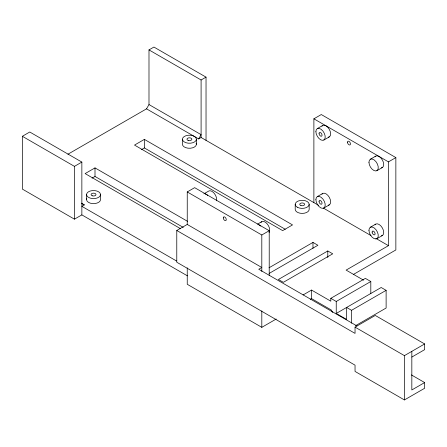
<?xml version="1.0" encoding="UTF-8"?>
<svg xmlns="http://www.w3.org/2000/svg" width="447" height="447" viewBox="0 0 447 447"><rect width="100%" height="100%" fill="white"/><g stroke="black" fill="none" stroke-linecap="round" stroke-linejoin="round"><path stroke-width="0.67" d="M67.905 154.232L146.527 108.844L148.991 104.564L148.991 49.908L153.93 47.058L206.033 77.135L206.033 140.414M146.527 108.844L198.624 138.922L201.094 134.642L148.991 104.564M81.857 214.89L74.448 219.164L22.35 189.087L22.35 136.285L29.759 132.005L81.857 162.088L81.857 214.89L187.41 275.833M148.991 49.908L201.094 79.991L206.033 77.135M22.35 136.285L74.448 166.362L81.857 162.088M187.517 221.31L94.999 167.893L85.12 173.592L180.666 228.752M144.381 139.38L134.508 145.085L282.655 230.618L292.534 224.914L144.381 139.38L144.381 147.935L285.275 229.277M92.093 178.124L94.999 176.448L183.287 227.417M141.475 149.611L144.381 147.935M81.857 203.486L84.327 204.91L81.857 206.335L176.554 261.009M198.624 138.922L201.094 137.497L318.694 205.391M357.024 325.986L258.757 269.256L261.808 267.49L187.243 224.439L187.243 191.936L194.646 187.662L269.217 230.713L269.217 275.402M313.883 202.614L313.883 118.818L321.292 114.544L395.858 157.595L395.858 249.946L353.309 274.508M203.854 193.858L208.682 191.07A6.599 3.811 60 0 1 214.314 193.462A6.599 3.811 60 0 1 216.488 200.781M317.253 128.613L322.684 125.478M323.851 140.045L329.283 136.911M411.402 374.916L424.65 382.565L424.65 388.264L404.423 399.942L355.041 371.429L355.041 365.16L176.777 262.238L176.777 230.479L187.243 224.439M257.517 224.143L261.746 221.701M370.312 159.249L375.743 156.115M317.253 196.613L322.684 193.478M187.243 191.936L261.808 234.988L269.217 230.713M313.883 118.818L388.454 161.87L395.858 157.595M376.91 170.681L382.347 167.547M323.851 208.045L329.283 204.91M269.01 267.798L312.973 242.419L317.912 245.269L269.128 273.43M327.785 250.968L278.403 279.481L283.342 282.331L332.724 253.823L327.785 250.968L327.785 257.55M370.312 227.249L375.743 224.115M376.91 238.681L382.347 235.547M303.083 294.953L311.548 290.064L330.808 301.183L330.808 298.333L365.378 278.375L370.809 281.515L370.809 293.489M388.454 161.87L388.454 245.666L346.118 270.105L363.573 280.185M187.243 267.848L187.243 284.286L261.808 327.338L276.19 319.035M310.352 299.311L311.548 298.618L331.305 310.022L332.618 312.459M330.808 298.333L336.239 301.468L370.809 281.515M336.239 301.468L336.239 313.448L381.179 287.499L386.119 290.349L386.119 308.028L355.723 325.578M336.239 313.448L346.615 319.432L346.615 307.458L351.549 310.307L386.119 290.349M176.777 230.479L355.041 333.395L355.041 327.126L375.268 315.448L424.65 343.955L424.65 349.66L411.832 357.064M355.041 327.126L404.423 355.633L424.65 343.955M424.65 382.565L411.832 389.963L411.832 351.359M323.505 208.168L371.01 235.597M375.821 238.374L388.454 245.666M81.332 203.184L84.327 204.91M404.423 355.633L404.423 399.942M351.549 310.307L351.549 323.226M312.973 242.419L312.973 248.336M311.548 290.064L311.548 298.618M309.173 204.352L309.173 209.369A6.984 4.034 0 0 1 302.189 213.398A6.984 4.034 0 0 1 295.204 209.369L295.204 204.352M261.808 234.988L261.808 271.485M261.808 310.9L261.808 327.338M201.094 79.991L201.094 137.497M196.395 139.218A6.984 4.034 0 0 1 185.924 142.71A6.984 4.034 0 0 1 185.924 135.726A6.984 4.034 0 0 1 196.395 139.218L196.395 144.236M182.432 139.218L182.432 144.236A6.984 4.034 0 0 0 190.327 148.236A6.984 4.034 0 0 0 196.16 143.196M100.519 194.574A6.984 4.034 0 0 1 90.043 198.066A6.984 4.034 0 0 1 90.043 191.081A6.984 4.034 0 0 1 100.519 194.574L100.519 199.591A6.984 4.034 0 0 1 92.624 203.592A6.984 4.034 0 0 1 86.791 198.552M94.999 167.893L94.999 176.448M86.55 194.574L86.55 199.591M74.448 166.362L74.448 219.164M205.341 194.015A6.599 3.811 60 0 1 207.754 195.412M258.405 224.651A6.599 3.811 60 0 1 260.819 226.048M375.005 224.802A6.599 3.811 60 0 1 382.347 227.925A6.599 3.811 60 0 1 381.38 235.843M321.941 194.166A6.599 3.811 60 0 1 329.283 197.289A6.599 3.811 60 0 1 328.316 205.207M375.005 156.802A6.599 3.811 60 0 1 382.347 159.925A6.599 3.811 60 0 1 381.38 167.843M321.941 126.166A6.599 3.811 60 0 1 329.283 129.289A6.599 3.811 60 0 1 328.316 137.207M261.003 222.388A6.599 3.811 60 0 1 267.379 224.098A6.599 3.811 60 0 1 269.083 232.446M347.492 142.213A2.095 1.207 60 0 0 349.71 144.979A2.095 1.207 60 0 0 349.71 142.017A2.095 1.207 60 0 0 347.492 142.213M223.288 217.879A2.095 1.207 60 0 0 225.512 220.645A2.095 1.207 60 0 0 225.512 217.683A2.095 1.207 60 0 0 223.288 217.879M92.311 195.797A2.442 1.414 0 0 0 95.982 194.574A2.442 1.414 0 0 0 92.311 193.35A2.442 1.414 0 0 0 92.311 195.797M372.133 232.11A2.095 1.207 60 0 0 374.351 234.876A2.095 1.207 60 0 0 374.351 231.909A2.095 1.207 60 0 0 372.133 232.11M368.948 230.272A6.599 3.811 60 0 0 375.944 238.977A6.599 3.811 60 0 0 375.944 229.646A6.599 3.811 60 0 0 368.948 230.272M315.884 199.636A6.599 3.811 60 0 0 322.885 208.341A6.599 3.811 60 0 0 322.885 199.01A6.599 3.811 60 0 0 315.884 199.636M319.069 201.474A2.095 1.207 60 0 0 321.292 204.24A2.095 1.207 60 0 0 321.292 201.279A2.095 1.207 60 0 0 319.069 201.474M368.948 162.272A6.599 3.811 60 0 0 375.944 170.977A6.599 3.811 60 0 0 375.944 161.646A6.599 3.811 60 0 0 368.948 162.272M315.884 131.636A6.599 3.811 60 0 0 322.885 140.341A6.599 3.811 60 0 0 322.885 131.01A6.599 3.811 60 0 0 315.884 131.636M319.069 133.474A2.095 1.207 60 0 0 321.292 136.24A2.095 1.207 60 0 0 321.292 133.279A2.095 1.207 60 0 0 319.069 133.474M188.193 140.442A2.442 1.414 0 0 0 191.858 139.218A2.442 1.414 0 0 0 188.193 138A2.442 1.414 0 0 0 188.193 140.442M297.249 207.201A6.984 4.034 0 0 0 308.933 205.391A6.984 4.034 0 0 0 300.378 200.452A6.984 4.034 0 0 0 297.249 207.201M300.965 205.57A2.442 1.414 0 0 0 304.63 204.352A2.442 1.414 0 0 0 300.965 203.128A2.442 1.414 0 0 0 300.965 205.57"/></g></svg>
